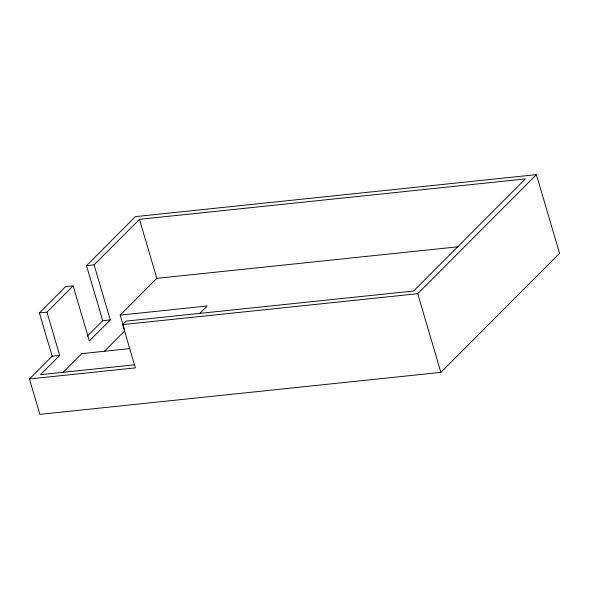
<?xml version="1.0" encoding="UTF-8"?>
<svg xmlns="http://www.w3.org/2000/svg" width="589" height="589" viewBox="0 0 589 589"><rect width="100%" height="100%" fill="white"/><g stroke="black" fill="none" stroke-linecap="round" stroke-linejoin="round"><path stroke-width="0.88" d="M29.45 378.963L52.141 356.198L39.404 312.928L65.578 286.666L73.146 285.871L89.359 340.943L110.298 319.93L94.085 264.859L139.46 219.329L525.336 178.923L413.647 290.995L126.134 321.101L122.637 324.598L135.374 367.875L29.45 378.963L39.868 414.369L440.874 372.381L559.55 253.307L536.395 174.631L135.389 216.619L86.524 265.654L102.729 320.725L87.503 336.002M39.404 312.928L46.965 312.133L73.146 285.871M46.965 312.133L59.703 355.41L40.508 374.67L134.314 364.849M63.141 372.344L81.79 353.636L129.823 348.6M124.559 329.973L120.178 315.108L156.829 278.339L458.581 246.739M104.334 351.39L124.809 330.849M199.516 313.701L207.195 306L120.178 315.108M122.637 324.598L417.719 293.705L536.395 174.631M86.524 265.654L94.085 264.859M102.729 320.725L110.298 319.93M52.141 356.198L59.703 355.41M417.719 293.705L440.874 372.381M139.46 219.329L156.829 278.339"/></g></svg>
